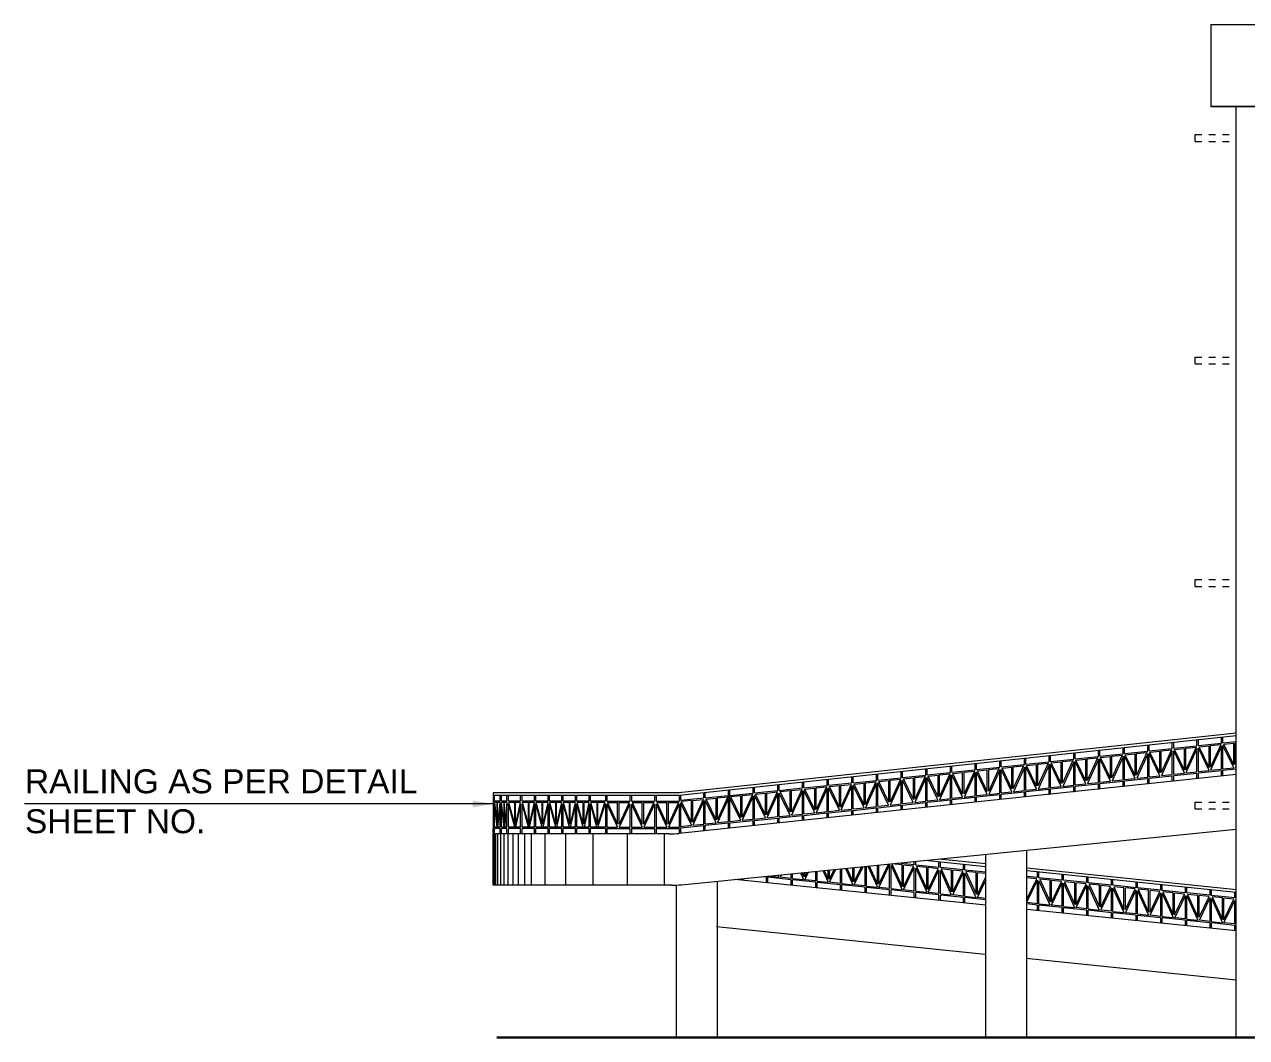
# Model space of a CAD drawing. Header units: millimetres. Extents: x 1898 to 3725, y 783 to 1532.
# Drawn here: x 2397.21 to 2415.06, y 967.41 to 982.21 of the extents above; entities that cross this region are included whole.
import ezdxf

# ---------------------------------------------------------------- set-up
doc = ezdxf.new("R2010")
doc.units = ezdxf.units.MM
doc.linetypes.add('DASHED2', pattern=[0.375, 0.25, -0.125])
for name, color, linetype, lineweight in [('DIM', 6, 'Continuous', 18), ('ELEV.4', 251, 'Continuous', 18), ('ELEV.5', 250, 'Continuous', 15), ('Hatch', 43, 'Continuous', 13), ('PROJ.', 30, 'DASHED2', 15), ('Railing', 23, 'Continuous', 13), ('TEXT', 7, 'Continuous', 15), ('Wall', 7, 'Continuous', 30)]:
    doc.layers.add(name, color=color, linetype=linetype, lineweight=lineweight)
doc.styles.get("Standard").update_dxf_attribs({"font": 'arial.ttf', "height": 0.2})
doc.styles.add('Tabrej', font='arial.ttf')
doc.dimstyles.new('Current Dim style', dxfattribs={"dimscale": 0.3, "dimtxt": 0.2, "dimasz": 2, "dimexe": 0.18, "dimexo": 1, "dimgap": 0.09, "dimtad": 0, "dimzin": 0, "dimdsep": 46, "dimtxsty": 'Standard', "dimcen": 0.09, "dimclrd": 256, "dimclre": 256, "dimclrt": 7, "dimadec": 0, "dimazin": 0, "dimtfac": 1, "dimtofl": 0, "dimtmove": 2, "dimatfit": 3, "dimfxl": 0, "dimtolj": 1, "dimtzin": 0, "dimlwd": -1, "dimlwe": -1, "dimarcsym": 0})

msp = doc.modelspace()

# ---------------------------------------------------------------- linework, layer by layer
at = {"layer": 'ELEV.4'}
for p, q in [((2414.5353, 982.2081), (2414.5353, 981.0081)), ((2414.5353, 982.2081), (2420.5753, 982.2081)), ((2443.5453, 981.0081), (2414.5353, 981.0081)), ((2414.5353, 981.0081), (2420.5753, 981.0081)), ((2414.9053, 967.4081), (2414.9053, 981.0081))]:
    msp.add_line(p, q, dxfattribs=at)
at = {"layer": 'ELEV.4', "linetype": 'Continuous'}
for p, q in [((2411.2503, 967.4081), (2411.2503, 970.0849)), ((2411.8503, 967.4081), (2411.8503, 970.1449)), ((2407.3264, 969.6924), (2407.3264, 967.4081)), ((2406.7253, 969.6331), (2406.7253, 969.6346)), ((2406.7264, 969.6322), (2406.7253, 969.6323)), ((2406.7264, 969.6331), (2406.7264, 967.4081))]:
    msp.add_line(p, q, dxfattribs=at)
at = {"layer": 'ELEV.5', "linetype": 'Continuous'}
for p, q in [((2414.9053, 971.2504), (2406.773, 970.3908)), ((2406.6205, 970.3831), (2404.0564, 970.3831)), ((2404.0564, 970.3831), (2404.0564, 969.7831)), ((2404.0564, 970.3831), (2404.0564, 969.7831)), ((2406.8072, 969.6405), (2414.9053, 970.4504)), ((2404.0564, 969.7831), (2404.0564, 969.6331)), ((2411.2503, 969.3409), (2407.5831, 969.7181)), ((2406.6579, 969.6331), (2404.0564, 969.6331)), ((2414.9053, 968.965), (2411.8503, 969.2792)), ((2411.2385, 968.6234), (2407.3146, 969.027)), ((2414.9053, 968.2462), (2411.8386, 968.5617))]:
    msp.add_line(p, q, dxfattribs=at)
for centre, end in [((2406.6205, 971.8831), 275.83293), ((2406.6579, 971.1331), 275.71099)]:
    msp.add_arc(centre, 1.5, 270, end, dxfattribs=at)
at = {"layer": 'Hatch'}
for p, q in [((2404.0564, 969.6331), (2404.0564, 970.3831)), ((2404.0654, 969.6331), (2404.0654, 970.3831)), ((2404.0754, 969.6331), (2404.0754, 970.3831)), ((2404.0954, 969.6331), (2404.0954, 970.3831)), ((2404.1254, 969.6331), (2404.1254, 970.3831)), ((2404.1654, 969.6331), (2404.1654, 970.3831)), ((2404.2154, 969.6331), (2404.2154, 970.3831)), ((2404.2754, 969.6331), (2404.2754, 970.3831)), ((2404.3454, 969.6331), (2404.3454, 970.3831)), ((2404.4254, 969.6331), (2404.4254, 970.3831)), ((2404.5154, 969.6331), (2404.5154, 970.3831)), ((2404.6154, 969.6331), (2404.6154, 970.3831)), ((2404.8154, 969.6331), (2404.8154, 970.3831)), ((2405.1154, 969.6331), (2405.1154, 970.3831)), ((2405.5154, 969.6331), (2405.5154, 970.3831)), ((2406.0154, 969.6331), (2406.0154, 970.3831)), ((2406.5589, 969.6381), (2406.5589, 970.3831))]:
    msp.add_line(p, q, dxfattribs=at)
at = {"layer": 'PROJ.', "ltscale": 0.002}
for p, q in [((2414.3053, 980.5981), (2414.9053, 980.5981)), ((2414.3053, 980.4981), (2414.9053, 980.4981)), ((2414.3053, 977.3481), (2414.9053, 977.3481)), ((2414.3053, 977.2481), (2414.9053, 977.2481)), ((2414.3053, 974.0981), (2414.9053, 974.0981)), ((2414.3053, 973.9981), (2414.9053, 973.9981)), ((2414.3053, 970.8481), (2414.9053, 970.8481)), ((2414.3053, 970.7481), (2414.9053, 970.7481))]:
    msp.add_line(p, q, dxfattribs=at)
at = {"layer": 'PROJ.'}
for p, q in [((2414.3053, 980.4981), (2414.3053, 980.5981)), ((2414.3053, 977.2481), (2414.3053, 977.3481)), ((2414.3053, 973.9981), (2414.3053, 974.0981)), ((2414.3053, 970.7481), (2414.3053, 970.8481))]:
    msp.add_line(p, q, dxfattribs=at)
at = {"layer": 'Railing', "linetype": 'Continuous'}
for p, q in [((2414.9053, 971.856), (2406.7687, 970.983)), ((2414.9053, 971.8157), (2406.773, 970.9433)), ((2406.5906, 970.9831), (2404.0564, 970.9831)), ((2404.0564, 970.9831), (2404.0564, 970.3831)), ((2406.773, 970.9831), (2404.0564, 970.9831)), ((2406.773, 970.9431), (2404.0564, 970.9431))]:
    msp.add_line(p, q, dxfattribs=at)
at = {"layer": 'Railing'}
for p, q in [((2413.2533, 971.5546), (2413.2533, 971.635)), ((2413.2533, 971.5546), (2413.2533, 971.635)), ((2413.2733, 971.5587), (2413.2733, 971.6391)), ((2413.6133, 971.5936), (2413.6133, 971.6741)), ((2413.6133, 971.5936), (2413.6133, 971.6741)), ((2413.6333, 971.5977), (2413.6333, 971.6781)), ((2413.6333, 971.5977), (2413.9733, 971.6326)), ((2413.9733, 971.6326), (2413.9733, 971.7131)), ((2413.9733, 971.6326), (2413.9733, 971.7131)), ((2413.9933, 971.6367), (2413.9933, 971.7171)), ((2413.9933, 971.6367), (2414.3333, 971.6717)), ((2414.0059, 971.6179), (2414.1513, 971.6328)), ((2414.1513, 971.3158), (2414.1513, 971.6328)), ((2414.1713, 971.6349), (2414.3218, 971.6504)), ((2414.3218, 971.6504), (2414.1713, 971.3183)), ((2414.1713, 971.3183), (2414.1713, 971.6349)), ((2414.3333, 971.6717), (2414.3333, 971.7521)), ((2414.3333, 971.6717), (2414.3333, 971.7521)), ((2414.3333, 971.2897), (2414.3333, 971.633)), ((2414.3533, 971.6757), (2414.3533, 971.7561)), ((2414.3533, 971.6757), (2414.6933, 971.7107)), ((2414.3533, 971.2937), (2414.3533, 971.637)), ((2414.5107, 971.3099), (2414.3533, 971.637)), ((2414.3659, 971.6569), (2414.5113, 971.6719)), ((2414.5113, 971.3548), (2414.3659, 971.6569)), ((2414.5113, 971.3548), (2414.5113, 971.6719)), ((2414.5313, 971.6739), (2414.6818, 971.6894)), ((2414.6818, 971.6894), (2414.5313, 971.3573)), ((2414.5313, 971.3573), (2414.5313, 971.6739)), ((2414.6933, 971.6664), (2414.5328, 971.3122)), ((2414.6933, 971.7107), (2414.6933, 971.7911)), ((2414.6933, 971.7107), (2414.6933, 971.7911)), ((2414.6933, 971.3287), (2414.6933, 971.672)), ((2414.6933, 971.3287), (2414.6933, 971.6664)), ((2414.7133, 971.7147), (2414.7133, 971.7951)), ((2414.7133, 971.7147), (2414.9053, 971.7345)), ((2414.7133, 971.3327), (2414.7133, 971.676)), ((2414.8707, 971.3489), (2414.7133, 971.676)), ((2414.7259, 971.6959), (2414.8713, 971.7109)), ((2414.8713, 971.3938), (2414.7259, 971.6959)), ((2414.8713, 971.3938), (2414.8713, 971.7109)), ((2414.8913, 971.7129), (2414.9053, 971.7144)), ((2414.8913, 971.3963), (2414.8913, 971.7129)), ((2411.8133, 971.3985), (2411.8133, 971.479)), ((2411.8133, 971.3985), (2411.8133, 971.479)), ((2411.8333, 971.4026), (2411.8333, 971.483)), ((2412.1733, 971.4376), (2412.1733, 971.518)), ((2412.1733, 971.4376), (2412.1733, 971.518)), ((2412.1933, 971.4416), (2412.1933, 971.522)), ((2412.1933, 971.4416), (2412.5333, 971.4766)), ((2412.3713, 971.4398), (2412.5218, 971.4553)), ((2412.5218, 971.4553), (2412.3713, 971.1232)), ((2412.5333, 971.4766), (2412.5333, 971.557)), ((2412.5333, 971.4766), (2412.5333, 971.557)), ((2412.5533, 971.4806), (2412.5533, 971.561)), ((2412.5533, 971.4806), (2412.8933, 971.5156)), ((2412.5659, 971.4618), (2412.7113, 971.4768)), ((2412.7113, 971.1597), (2412.5659, 971.4618)), ((2412.7113, 971.1597), (2412.7113, 971.4768)), ((2412.7313, 971.4788), (2412.8818, 971.4943)), ((2412.8818, 971.4943), (2412.7313, 971.1622)), ((2412.7313, 971.1622), (2412.7313, 971.4788)), ((2412.8933, 971.4713), (2412.7328, 971.1171)), ((2412.8933, 971.5156), (2412.8933, 971.596)), ((2412.8933, 971.5156), (2412.8933, 971.596)), ((2412.8933, 971.1336), (2412.8933, 971.4769)), ((2412.8933, 971.1336), (2412.8933, 971.4713)), ((2412.9133, 971.5196), (2412.9133, 971.6001)), ((2412.9133, 971.5196), (2413.2533, 971.5546)), ((2412.9133, 971.1376), (2412.9133, 971.4809)), ((2413.0707, 971.1538), (2412.9133, 971.4809)), ((2412.9259, 971.5008), (2413.0713, 971.5158)), ((2413.0713, 971.1988), (2412.9259, 971.5008)), ((2413.0713, 971.1988), (2413.0713, 971.5158)), ((2413.0913, 971.5178), (2413.2418, 971.5333)), ((2413.2418, 971.5333), (2413.0913, 971.2012)), ((2413.0913, 971.2012), (2413.0913, 971.5178)), ((2413.2533, 971.5103), (2413.0928, 971.1561)), ((2413.2533, 971.1726), (2413.2533, 971.5159)), ((2413.2533, 971.1726), (2413.2533, 971.5103)), ((2413.2733, 971.5587), (2413.6133, 971.5936)), ((2413.2733, 971.1767), (2413.2733, 971.52)), ((2413.4307, 971.1928), (2413.2733, 971.52)), ((2413.2859, 971.5399), (2413.4313, 971.5548)), ((2413.4313, 971.2378), (2413.2859, 971.5399)), ((2413.4313, 971.2378), (2413.4313, 971.5548)), ((2413.4513, 971.5569), (2413.6018, 971.5723)), ((2413.6018, 971.5723), (2413.4513, 971.2402)), ((2413.4513, 971.2402), (2413.4513, 971.5569)), ((2413.6133, 971.5493), (2413.4528, 971.1951)), ((2413.6133, 971.2116), (2413.6133, 971.5549)), ((2413.6133, 971.2116), (2413.6133, 971.5493)), ((2413.6333, 971.2157), (2413.6333, 971.559)), ((2413.7907, 971.2319), (2413.6333, 971.559)), ((2413.6459, 971.5789), (2413.7913, 971.5938)), ((2413.7913, 971.2768), (2413.6459, 971.5789)), ((2413.7913, 971.2768), (2413.7913, 971.5938)), ((2413.8113, 971.5959), (2413.9618, 971.6114)), ((2413.9618, 971.6114), (2413.8113, 971.2792)), ((2413.8113, 971.2792), (2413.8113, 971.5959)), ((2413.9733, 971.5883), (2413.8128, 971.2341)), ((2413.9733, 971.2506), (2413.9733, 971.5939)), ((2413.9733, 971.2506), (2413.9733, 971.5883)), ((2413.9933, 971.2547), (2413.9933, 971.598)), ((2414.1507, 971.2709), (2413.9933, 971.598)), ((2414.1513, 971.3158), (2414.0059, 971.6179)), ((2414.3333, 971.6273), (2414.1728, 971.2731)), ((2414.3333, 971.2897), (2414.3333, 971.6273)), ((2410.0133, 971.2035), (2410.0133, 971.2839)), ((2410.0333, 971.2075), (2410.0333, 971.2879)), ((2410.3733, 971.2425), (2410.3733, 971.3229)), ((2410.3733, 971.2425), (2410.3733, 971.3229)), ((2410.3933, 971.2465), (2410.3933, 971.3269)), ((2410.3933, 971.2465), (2410.7333, 971.2815)), ((2410.7333, 971.2815), (2410.7333, 971.3619)), ((2410.7333, 971.2815), (2410.7333, 971.3619)), ((2410.7533, 971.2855), (2410.7533, 971.366)), ((2410.7533, 971.2855), (2411.0933, 971.3205)), ((2410.7659, 971.2667), (2410.9113, 971.2817)), ((2410.9113, 970.9647), (2410.9113, 971.2817)), ((2410.9313, 971.2837), (2411.0818, 971.2992)), ((2411.0818, 971.2992), (2410.9313, 970.9671)), ((2410.9313, 970.9671), (2410.9313, 971.2837)), ((2411.0933, 971.2762), (2410.9328, 970.922)), ((2411.0933, 971.3205), (2411.0933, 971.4009)), ((2411.0933, 971.3205), (2411.0933, 971.4009)), ((2411.0933, 970.9385), (2411.0933, 971.2818)), ((2411.0933, 970.9385), (2411.0933, 971.2762)), ((2411.1133, 971.3246), (2411.1133, 971.405)), ((2411.1133, 971.3246), (2411.4533, 971.3595)), ((2411.1133, 970.9426), (2411.1133, 971.2859)), ((2411.2707, 970.9587), (2411.1133, 971.2859)), ((2411.1259, 971.3058), (2411.2713, 971.3207)), ((2411.2713, 971.0037), (2411.1259, 971.3058)), ((2411.2713, 971.0037), (2411.2713, 971.3207)), ((2411.2913, 971.3228), (2411.4418, 971.3382)), ((2411.4418, 971.3382), (2411.2913, 971.0061)), ((2411.2913, 971.0061), (2411.2913, 971.3228)), ((2411.4533, 971.3152), (2411.2928, 970.961)), ((2411.4533, 971.3595), (2411.4533, 971.4399)), ((2411.4533, 971.3595), (2411.4533, 971.4399)), ((2411.4533, 970.9775), (2411.4533, 971.3208)), ((2411.4533, 970.9775), (2411.4533, 971.3152)), ((2411.4733, 971.3636), (2411.4733, 971.444)), ((2411.4733, 971.3636), (2411.8133, 971.3985)), ((2411.4733, 970.9816), (2411.4733, 971.3249)), ((2411.6307, 970.9978), (2411.4733, 971.3249)), ((2411.4859, 971.3448), (2411.6313, 971.3597)), ((2411.6313, 971.0427), (2411.4859, 971.3448)), ((2411.6313, 971.0427), (2411.6313, 971.3597)), ((2411.6513, 971.3618), (2411.8018, 971.3773)), ((2411.8018, 971.3773), (2411.6513, 971.0451)), ((2411.6513, 971.0451), (2411.6513, 971.3618)), ((2411.8133, 971.3542), (2411.6528, 971)), ((2411.8133, 971.0165), (2411.8133, 971.3598)), ((2411.8133, 971.0165), (2411.8133, 971.3542)), ((2411.8333, 971.4026), (2412.1733, 971.4376)), ((2411.8333, 971.0206), (2411.8333, 971.3639)), ((2411.9907, 971.0368), (2411.8333, 971.3639)), ((2411.8459, 971.3838), (2411.9913, 971.3987)), ((2411.9913, 971.0817), (2411.8459, 971.3838)), ((2411.9913, 971.0817), (2411.9913, 971.3987)), ((2412.0113, 971.4008), (2412.1618, 971.4163)), ((2412.1618, 971.4163), (2412.0113, 971.0841)), ((2412.0113, 971.0841), (2412.0113, 971.4008)), ((2412.1733, 971.3932), (2412.0128, 971.039)), ((2412.1733, 971.0556), (2412.1733, 971.3989)), ((2412.1733, 971.0556), (2412.1733, 971.3932)), ((2412.1933, 971.0596), (2412.1933, 971.4029)), ((2412.3507, 971.0758), (2412.1933, 971.4029)), ((2412.2059, 971.4228), (2412.3513, 971.4377)), ((2412.3513, 971.1207), (2412.2059, 971.4228)), ((2412.3513, 971.1207), (2412.3513, 971.4377)), ((2412.3713, 971.1232), (2412.3713, 971.4398)), ((2412.5333, 971.4322), (2412.3728, 971.0781)), ((2412.5333, 971.0946), (2412.5333, 971.4379)), ((2412.5333, 971.0946), (2412.5333, 971.4322)), ((2412.5533, 971.0986), (2412.5533, 971.4419)), ((2412.7107, 971.1148), (2412.5533, 971.4419)), ((2414.1728, 971.2731), (2414.3333, 971.2897)), ((2414.3533, 971.2937), (2414.5107, 971.3099)), ((2414.3533, 971.2736), (2414.6933, 971.3086)), ((2414.5328, 971.3122), (2414.6933, 971.3287)), ((2414.6933, 971.2281), (2414.6933, 971.3086)), ((2414.6933, 971.2261), (2414.6933, 971.3086)), ((2414.7133, 971.3327), (2414.8707, 971.3489)), ((2414.7133, 971.3126), (2414.9053, 971.3324)), ((2414.7133, 971.2301), (2414.7133, 971.3126)), ((2414.9053, 971.4273), (2414.8913, 971.3963)), ((2414.9053, 971.3788), (2414.8928, 971.3512)), ((2414.8928, 971.3512), (2414.9053, 971.3525)), ((2408.2133, 971.0174), (2408.2133, 971.0978)), ((2408.2333, 971.0194), (2408.2333, 971.0998)), ((2408.5733, 971.0544), (2408.5733, 971.1348)), ((2408.5933, 971.0564), (2408.5933, 971.1369)), ((2408.9333, 971.0914), (2408.9333, 971.1718)), ((2408.9533, 971.0935), (2408.9533, 971.1739)), ((2408.9533, 971.0935), (2409.2933, 971.1284)), ((2409.1312, 971.0917), (2409.2817, 971.1071)), ((2409.2817, 971.1071), (2409.1312, 970.775)), ((2409.2933, 971.1284), (2409.2933, 971.2089)), ((2409.3133, 971.1295), (2409.3133, 971.2099)), ((2409.3133, 971.1295), (2409.6533, 971.1644)), ((2409.3259, 971.1107), (2409.4713, 971.1256)), ((2409.4713, 970.8086), (2409.3259, 971.1107)), ((2409.4713, 970.8086), (2409.4713, 971.1256)), ((2409.4913, 971.1277), (2409.6418, 971.1432)), ((2409.6418, 971.1432), (2409.4913, 970.811)), ((2409.4913, 970.811), (2409.4913, 971.1277)), ((2409.6533, 971.1201), (2409.4928, 970.7659)), ((2409.6533, 971.1644), (2409.6533, 971.2449)), ((2409.6533, 970.7824), (2409.6533, 971.1201)), ((2409.6733, 971.1685), (2409.6733, 971.2489)), ((2409.6733, 971.1685), (2410.0133, 971.2035)), ((2409.6733, 970.7865), (2409.6733, 971.1298)), ((2409.8307, 970.8027), (2409.6733, 971.1298)), ((2409.6859, 971.1497), (2409.8313, 971.1646)), ((2409.8313, 970.8476), (2409.6859, 971.1497)), ((2409.8313, 970.8476), (2409.8313, 971.1646)), ((2409.8513, 971.1667), (2410.0018, 971.1822)), ((2410.0018, 971.1822), (2409.8513, 970.85)), ((2409.8513, 970.85), (2409.8513, 971.1667)), ((2410.0133, 971.1591), (2409.8528, 970.8049)), ((2410.0133, 970.8215), (2410.0133, 971.1591)), ((2410.0333, 971.2075), (2410.3733, 971.2425)), ((2410.0333, 970.8255), (2410.0333, 971.1688)), ((2410.1907, 970.8417), (2410.0333, 971.1688)), ((2410.0459, 971.1887), (2410.1913, 971.2036)), ((2410.1913, 970.8866), (2410.0459, 971.1887)), ((2410.1913, 970.8866), (2410.1913, 971.2036)), ((2410.2113, 971.2057), (2410.3618, 971.2212)), ((2410.3618, 971.2212), (2410.2113, 970.8891)), ((2410.2113, 970.8891), (2410.2113, 971.2057)), ((2410.3733, 971.1981), (2410.2128, 970.844)), ((2410.3733, 970.8605), (2410.3733, 971.2038)), ((2410.3733, 970.8605), (2410.3733, 971.1981)), ((2410.3933, 970.8645), (2410.3933, 971.2078)), ((2410.5507, 970.8807), (2410.3933, 971.2078)), ((2410.4059, 971.2277), (2410.5513, 971.2427)), ((2410.5513, 970.9256), (2410.4059, 971.2277)), ((2410.5513, 970.9256), (2410.5513, 971.2427)), ((2410.5713, 971.2447), (2410.7218, 971.2602)), ((2410.7218, 971.2602), (2410.5713, 970.9281)), ((2410.5713, 970.9281), (2410.5713, 971.2447)), ((2410.7333, 971.2372), (2410.5728, 970.883)), ((2410.7333, 970.8995), (2410.7333, 971.2428)), ((2410.7333, 970.8995), (2410.7333, 971.2372)), ((2410.7533, 970.9035), (2410.7533, 971.2468)), ((2410.9107, 970.9197), (2410.7533, 971.2468)), ((2410.9113, 970.9647), (2410.7659, 971.2667)), ((2412.5533, 971.0986), (2412.7107, 971.1148)), ((2412.5533, 971.0785), (2412.8933, 971.1135)), ((2412.7328, 971.1171), (2412.8933, 971.1336)), ((2412.8933, 971.0331), (2412.8933, 971.1135)), ((2412.8933, 971.031), (2412.8933, 971.1135)), ((2412.9133, 971.1376), (2413.0707, 971.1538)), ((2412.9133, 971.1175), (2413.2533, 971.1525)), ((2412.9133, 971.0351), (2412.9133, 971.1175)), ((2413.0928, 971.1561), (2413.2533, 971.1726)), ((2413.2533, 971.0721), (2413.2533, 971.1525)), ((2413.2533, 971.07), (2413.2533, 971.1525)), ((2413.2733, 971.1767), (2413.4307, 971.1928)), ((2413.2733, 971.1565), (2413.6133, 971.1915)), ((2413.2733, 971.0741), (2413.2733, 971.1565)), ((2413.4528, 971.1951), (2413.6133, 971.2116)), ((2413.6133, 971.1111), (2413.6133, 971.1915)), ((2413.6133, 971.109), (2413.6133, 971.1915)), ((2413.6333, 971.2157), (2413.7907, 971.2319)), ((2413.6333, 971.1956), (2413.9733, 971.2305)), ((2413.6333, 971.1131), (2413.6333, 971.1956)), ((2413.8128, 971.2341), (2413.9733, 971.2506)), ((2413.9733, 971.1501), (2413.9733, 971.2305)), ((2413.9733, 971.1481), (2413.9733, 971.2305)), ((2413.9933, 971.2547), (2414.1507, 971.2709)), ((2413.9933, 971.2346), (2414.3333, 971.2696)), ((2413.9933, 971.1521), (2413.9933, 971.2346)), ((2414.3333, 971.1891), (2414.3333, 971.2696)), ((2414.3333, 971.1871), (2414.3333, 971.2696)), ((2414.3533, 971.1911), (2414.3533, 971.2736)), ((2404.0764, 970.8626), (2404.0764, 970.9431)), ((2404.1564, 970.8626), (2404.1564, 970.9431)), ((2404.1764, 970.8626), (2404.1764, 970.9431)), ((2404.2564, 970.8626), (2404.2564, 970.9431)), ((2404.2764, 970.8626), (2404.2764, 970.9431)), ((2404.4564, 970.8626), (2404.4564, 970.9431)), ((2404.4764, 970.8626), (2404.4764, 970.9431)), ((2404.6564, 970.8626), (2404.6564, 970.9431)), ((2404.6764, 970.8626), (2404.6764, 970.9431)), ((2404.8564, 970.8626), (2404.8564, 970.9431)), ((2404.8764, 970.8626), (2404.8764, 970.9431)), ((2405.0564, 970.8626), (2405.0564, 970.9431)), ((2405.0764, 970.8626), (2405.0764, 970.9431)), ((2405.2564, 970.8626), (2405.2564, 970.9431)), ((2405.2764, 970.8626), (2405.2764, 970.9431)), ((2405.4564, 970.8626), (2405.4564, 970.9431)), ((2405.4764, 970.8626), (2405.4764, 970.9431)), ((2405.693, 970.9426), (2405.693, 970.8626)), ((2405.713, 970.9431), (2405.713, 970.8631)), ((2406.053, 970.9431), (2406.053, 970.8631)), ((2406.073, 970.9431), (2406.073, 970.8631)), ((2406.073, 970.9426), (2406.073, 970.8626)), ((2406.413, 970.9431), (2406.413, 970.8631)), ((2406.433, 970.9431), (2406.433, 970.8631)), ((2406.433, 970.9426), (2406.433, 970.8626)), ((2406.773, 970.9433), (2406.773, 970.8631)), ((2406.793, 970.9454), (2406.793, 970.8743)), ((2406.793, 970.8743), (2406.793, 970.9454)), ((2407.133, 970.9093), (2407.133, 970.9819)), ((2407.153, 970.9114), (2407.153, 970.984)), ((2407.153, 970.9114), (2407.493, 970.9463)), ((2407.3309, 970.9096), (2407.4814, 970.9251)), ((2407.4814, 970.9251), (2407.3309, 970.5929)), ((2407.493, 970.902), (2407.493, 971.0268)), ((2407.5133, 970.9067), (2407.5133, 971.0258)), ((2407.5133, 970.9454), (2407.8533, 970.9803)), ((2407.5256, 970.9296), (2407.6709, 970.9445)), ((2407.6712, 970.6245), (2407.5259, 970.9266)), ((2407.6712, 970.6245), (2407.6712, 970.9415)), ((2407.6912, 970.9436), (2407.8417, 970.959)), ((2407.8417, 970.959), (2407.6912, 970.6269)), ((2407.6912, 970.6269), (2407.6912, 970.9436)), ((2407.8533, 970.936), (2407.6927, 970.5818)), ((2407.8533, 970.9803), (2407.8533, 971.0608)), ((2407.8533, 970.5983), (2407.8533, 970.936)), ((2407.8733, 970.9824), (2407.8733, 971.0628)), ((2407.8733, 970.9824), (2408.2133, 971.0174)), ((2407.8733, 970.6004), (2407.8733, 970.9437)), ((2408.0306, 970.6166), (2407.8733, 970.9437)), ((2407.8859, 970.9636), (2408.0312, 970.9785)), ((2408.0312, 970.6615), (2407.8859, 970.9636)), ((2408.0312, 970.6615), (2408.0312, 970.9785)), ((2408.0512, 970.9806), (2408.2017, 970.9961)), ((2408.2017, 970.9961), (2408.0512, 970.6639)), ((2408.0512, 970.6639), (2408.0512, 970.9806)), ((2408.2133, 970.973), (2408.0527, 970.6188)), ((2408.2133, 970.6354), (2408.2133, 970.973)), ((2408.2333, 971.0194), (2408.5733, 971.0544)), ((2408.2333, 970.6374), (2408.2333, 970.9807)), ((2408.3906, 970.6536), (2408.2333, 970.9807)), ((2408.2459, 971.0006), (2408.3912, 971.0156)), ((2408.3912, 970.6985), (2408.2459, 971.0006)), ((2408.3909, 970.7016), (2408.3909, 971.0186)), ((2408.4109, 970.704), (2408.4109, 971.0207)), ((2408.4112, 971.0176), (2408.5617, 971.0331)), ((2408.5617, 971.0331), (2408.4112, 970.701)), ((2408.5733, 971.0101), (2408.4127, 970.6559)), ((2408.5733, 970.6724), (2408.5733, 971.0101)), ((2408.5933, 971.0564), (2408.9333, 971.0914)), ((2408.5933, 970.6744), (2408.5933, 971.0177)), ((2408.7506, 970.6906), (2408.5933, 971.0177)), ((2408.6059, 971.0376), (2408.7512, 971.0526)), ((2408.7512, 970.7356), (2408.6059, 971.0376)), ((2408.7512, 970.7356), (2408.7512, 971.0526)), ((2408.7712, 971.0546), (2408.9217, 971.0701)), ((2408.9217, 971.0701), (2408.7712, 970.738)), ((2408.7712, 970.738), (2408.7712, 971.0546)), ((2408.9333, 971.0471), (2408.7727, 970.6929)), ((2408.9333, 970.7094), (2408.9333, 971.0471)), ((2408.9533, 970.7115), (2408.9533, 971.0548)), ((2409.1106, 970.7276), (2408.9533, 971.0548)), ((2408.9659, 971.0747), (2409.1112, 971.0896)), ((2409.1112, 970.7726), (2408.9659, 971.0747)), ((2409.1112, 970.7726), (2409.1112, 971.0896)), ((2409.1312, 970.775), (2409.1312, 971.0917)), ((2409.2933, 971.0841), (2409.1327, 970.7299)), ((2409.2933, 970.7464), (2409.2933, 971.0841)), ((2409.3133, 970.7475), (2409.3133, 971.0908)), ((2409.4707, 970.7637), (2409.3133, 971.0908)), ((2410.7533, 970.9035), (2410.9107, 970.9197)), ((2410.9328, 970.922), (2411.0933, 970.9385)), ((2411.1133, 970.9426), (2411.2707, 970.9587)), ((2411.1133, 970.9224), (2411.4533, 970.9574)), ((2411.1133, 970.8496), (2411.1133, 970.9224)), ((2411.2928, 970.961), (2411.4533, 970.9775)), ((2411.4533, 970.8856), (2411.4533, 970.9574)), ((2411.4533, 970.8856), (2411.4533, 970.9574)), ((2411.4733, 970.9816), (2411.6307, 970.9978)), ((2411.4733, 970.9615), (2411.8133, 970.9964)), ((2411.4733, 970.8877), (2411.4733, 970.9615)), ((2411.6528, 971), (2411.8133, 971.0165)), ((2411.8133, 970.9236), (2411.8133, 970.9964)), ((2411.8133, 970.9236), (2411.8133, 970.9964)), ((2411.8333, 971.0206), (2411.9907, 971.0368)), ((2411.8333, 971.0005), (2412.1733, 971.0355)), ((2411.8333, 970.9257), (2411.8333, 971.0005)), ((2412.0128, 971.039), (2412.1733, 971.0556)), ((2412.1733, 970.955), (2412.1733, 971.0355)), ((2412.1733, 970.9617), (2412.1733, 971.0355)), ((2412.1933, 971.0596), (2412.3507, 971.0758)), ((2412.1933, 971.0395), (2412.5333, 971.0745)), ((2412.1933, 970.957), (2412.1933, 971.0395)), ((2412.3728, 971.0781), (2412.5333, 971.0946)), ((2412.5333, 970.994), (2412.5333, 971.0745)), ((2412.5333, 970.9997), (2412.5333, 971.0745)), ((2412.5533, 970.996), (2412.5533, 971.0785)), ((2404.1564, 970.8626), (2404.0764, 970.8626)), ((2404.0764, 970.4831), (2404.0764, 970.82)), ((2404.1139, 970.4828), (2404.0764, 970.82)), ((2404.1139, 970.8426), (2404.0789, 970.8426)), ((2404.1139, 970.5282), (2404.0789, 970.8426)), ((2404.1139, 970.5282), (2404.1139, 970.8426)), ((2404.1539, 970.8426), (2404.1189, 970.8426)), ((2404.1539, 970.8426), (2404.1189, 970.5282)), ((2404.1189, 970.5282), (2404.1189, 970.8426)), ((2404.1564, 970.82), (2404.1189, 970.4828)), ((2404.1564, 970.4831), (2404.1564, 970.82)), ((2404.2564, 970.8626), (2404.1764, 970.8626)), ((2404.1764, 970.4831), (2404.1764, 970.82)), ((2404.2139, 970.4828), (2404.1764, 970.82)), ((2404.2139, 970.8426), (2404.1789, 970.8426)), ((2404.2139, 970.5282), (2404.1789, 970.8426)), ((2404.2139, 970.5282), (2404.2139, 970.8426)), ((2404.2539, 970.8426), (2404.2189, 970.8426)), ((2404.2539, 970.8426), (2404.2189, 970.5282)), ((2404.2189, 970.5282), (2404.2189, 970.8426)), ((2404.2564, 970.82), (2404.2189, 970.4828)), ((2404.2564, 970.4831), (2404.2564, 970.82)), ((2404.4564, 970.8626), (2404.2764, 970.8626)), ((2404.2764, 970.4831), (2404.2764, 970.8239)), ((2404.3712, 970.4831), (2404.2764, 970.8239)), ((2404.4513, 970.8426), (2404.2816, 970.8426)), ((2404.3812, 970.4844), (2404.2816, 970.8426)), ((2404.3714, 970.4831), (2404.3714, 970.8426)), ((2404.4513, 970.8426), (2404.3715, 970.4842)), ((2404.3814, 970.4831), (2404.3814, 970.8426)), ((2404.4564, 970.8196), (2404.3815, 970.4831)), ((2404.4564, 970.4831), (2404.4564, 970.8196)), ((2404.6564, 970.8626), (2404.4764, 970.8626)), ((2404.4764, 970.4831), (2404.4764, 970.8239)), ((2404.5712, 970.4831), (2404.4764, 970.8239)), ((2404.5714, 970.8426), (2404.4816, 970.8426)), ((2404.5812, 970.4844), (2404.4816, 970.8426)), ((2404.5714, 970.4831), (2404.5714, 970.8426)), ((2404.6513, 970.8426), (2404.5715, 970.4842)), ((2404.6564, 970.8426), (2404.5764, 970.4831)), ((2404.6513, 970.8426), (2404.5814, 970.8426)), ((2404.5814, 970.4831), (2404.5814, 970.8426)), ((2404.6564, 970.8196), (2404.5815, 970.4831)), ((2404.6564, 970.4831), (2404.6564, 970.8196)), ((2404.8564, 970.8626), (2404.6764, 970.8626)), ((2404.6764, 970.4831), (2404.6764, 970.8239)), ((2404.7712, 970.4831), (2404.6764, 970.8239)), ((2404.7714, 970.8426), (2404.6816, 970.8426)), ((2404.7714, 970.5197), (2404.6816, 970.8426)), ((2404.7714, 970.5197), (2404.7714, 970.8426)), ((2404.8513, 970.8426), (2404.7814, 970.8426)), ((2404.8513, 970.8426), (2404.7814, 970.5286)), ((2404.7814, 970.5286), (2404.7814, 970.8426)), ((2404.8564, 970.8196), (2404.7815, 970.4831)), ((2404.8564, 970.4831), (2404.8564, 970.8196)), ((2405.0564, 970.8626), (2404.8764, 970.8626)), ((2404.8764, 970.4831), (2404.8764, 970.8239)), ((2404.9712, 970.4831), (2404.8764, 970.8239)), ((2404.9714, 970.8426), (2404.8816, 970.8426)), ((2404.9714, 970.5197), (2404.8816, 970.8426)), ((2404.9714, 970.5197), (2404.9714, 970.8426)), ((2405.0513, 970.8426), (2404.9814, 970.8426)), ((2405.0513, 970.8426), (2404.9814, 970.5286)), ((2404.9814, 970.5286), (2404.9814, 970.8426)), ((2405.0564, 970.8196), (2404.9815, 970.4831)), ((2405.0564, 970.4831), (2405.0564, 970.8196)), ((2405.2564, 970.8626), (2405.0764, 970.8626)), ((2405.0764, 970.4831), (2405.0764, 970.8239)), ((2405.1712, 970.4831), (2405.0764, 970.8239)), ((2405.1714, 970.8426), (2405.0816, 970.8426)), ((2405.1714, 970.5197), (2405.0816, 970.8426)), ((2405.1714, 970.5197), (2405.1714, 970.8426)), ((2405.2515, 970.8437), (2405.1814, 970.5286)), ((2405.2513, 970.8426), (2405.1814, 970.8426)), ((2405.1814, 970.5286), (2405.1814, 970.8426)), ((2405.2564, 970.8196), (2405.1815, 970.4831)), ((2405.2564, 970.4831), (2405.2564, 970.8196)), ((2405.4564, 970.8626), (2405.2764, 970.8626)), ((2405.2764, 970.4831), (2405.2764, 970.8239)), ((2405.3712, 970.4831), (2405.2764, 970.8239)), ((2405.3714, 970.8426), (2405.2816, 970.8426)), ((2405.3714, 970.5197), (2405.2816, 970.8426)), ((2405.3714, 970.5197), (2405.3714, 970.8426)), ((2405.4513, 970.8426), (2405.3814, 970.8426)), ((2405.4513, 970.8426), (2405.3814, 970.5286)), ((2405.3814, 970.5286), (2405.3814, 970.8426)), ((2405.4564, 970.8196), (2405.3815, 970.4831)), ((2405.4564, 970.4831), (2405.4564, 970.8196)), ((2405.693, 970.8626), (2405.4764, 970.8626)), ((2405.4764, 970.4831), (2405.4764, 970.8239)), ((2405.5712, 970.4831), (2405.4764, 970.8239)), ((2405.5714, 970.8426), (2405.4816, 970.8426)), ((2405.5714, 970.5197), (2405.4816, 970.8426)), ((2405.5714, 970.5197), (2405.5714, 970.8426)), ((2405.6877, 970.8426), (2405.5814, 970.8426)), ((2405.5814, 970.5147), (2405.6877, 970.8426)), ((2405.5814, 970.5147), (2405.5814, 970.8426)), ((2405.5816, 970.4831), (2405.693, 970.8264)), ((2405.693, 970.8264), (2405.693, 970.4826)), ((2405.713, 970.8631), (2406.053, 970.8631)), ((2405.713, 970.8197), (2405.713, 970.4831)), ((2405.713, 970.8197), (2405.8719, 970.4831)), ((2405.724, 970.8431), (2405.873, 970.8431)), ((2405.724, 970.8431), (2405.873, 970.5277)), ((2405.873, 970.5277), (2405.873, 970.8431)), ((2406.0419, 970.8431), (2405.893, 970.5277)), ((2405.893, 970.5277), (2405.893, 970.8431)), ((2405.893, 970.8431), (2406.0419, 970.8431)), ((2406.053, 970.8197), (2405.894, 970.4831)), ((2406.053, 970.8197), (2406.053, 970.4831)), ((2406.073, 970.8631), (2406.413, 970.8631)), ((2406.073, 970.8197), (2406.073, 970.4826)), ((2406.073, 970.8197), (2406.073, 970.4831)), ((2406.073, 970.8197), (2406.2319, 970.4831)), ((2406.084, 970.8431), (2406.233, 970.8431)), ((2406.084, 970.8431), (2406.233, 970.5277)), ((2406.233, 970.5277), (2406.233, 970.8431)), ((2406.4019, 970.8431), (2406.253, 970.5277)), ((2406.253, 970.5277), (2406.253, 970.8431)), ((2406.253, 970.8431), (2406.4019, 970.8431)), ((2406.413, 970.8197), (2406.254, 970.4831)), ((2406.413, 970.8197), (2406.413, 970.4831)), ((2406.433, 970.8631), (2406.773, 970.8631)), ((2406.433, 970.8197), (2406.433, 970.4826)), ((2406.433, 970.8197), (2406.433, 970.4831)), ((2406.433, 970.8197), (2406.5919, 970.4831)), ((2406.444, 970.8431), (2406.593, 970.8431)), ((2406.444, 970.8431), (2406.593, 970.5277)), ((2406.593, 970.5277), (2406.593, 970.8431)), ((2406.7619, 970.8431), (2406.613, 970.5277)), ((2406.613, 970.5277), (2406.613, 970.8431)), ((2406.613, 970.8431), (2406.7619, 970.8431)), ((2406.773, 970.8197), (2406.614, 970.4831)), ((2406.773, 970.8197), (2406.773, 970.4831)), ((2406.793, 970.8743), (2407.133, 970.9093)), ((2406.793, 970.8356), (2406.793, 970.4923)), ((2406.9503, 970.5085), (2406.793, 970.8356)), ((2406.9509, 970.8705), (2406.8056, 970.8555)), ((2406.9509, 970.5535), (2406.8056, 970.8555)), ((2406.9509, 970.5535), (2406.9509, 970.8705)), ((2406.9709, 970.8725), (2407.1214, 970.888)), ((2407.1214, 970.888), (2406.9709, 970.5559)), ((2406.9709, 970.5559), (2406.9709, 970.8725)), ((2407.133, 970.865), (2406.9724, 970.5108)), ((2407.133, 970.5273), (2407.133, 970.865)), ((2407.153, 970.5294), (2407.153, 970.8727)), ((2407.3103, 970.5456), (2407.153, 970.8727)), ((2407.1656, 970.8926), (2407.3109, 970.9075)), ((2407.3109, 970.5905), (2407.1656, 970.8926)), ((2407.3109, 970.5905), (2407.3109, 970.9075)), ((2407.3309, 970.5929), (2407.3309, 970.9096)), ((2407.493, 970.902), (2407.3324, 970.5478)), ((2407.493, 970.5643), (2407.493, 970.902)), ((2407.513, 970.5664), (2407.513, 970.9097)), ((2407.6706, 970.5795), (2407.5133, 970.9067)), ((2409.1327, 970.7299), (2409.2933, 970.7464)), ((2409.3133, 970.7475), (2409.4707, 970.7637)), ((2409.3133, 970.7274), (2409.6533, 970.7623)), ((2409.4928, 970.7659), (2409.6533, 970.7824)), ((2409.6533, 970.6953), (2409.6533, 970.7623)), ((2409.6733, 970.7865), (2409.8307, 970.8027)), ((2409.6733, 970.7664), (2410.0133, 970.8013)), ((2409.6733, 970.6974), (2409.6733, 970.7664)), ((2409.8528, 970.8049), (2410.0133, 970.8215)), ((2410.0133, 970.7334), (2410.0133, 970.8013)), ((2410.0333, 970.8255), (2410.1907, 970.8417)), ((2410.0333, 970.8054), (2410.3733, 970.8404)), ((2410.0333, 970.7355), (2410.0333, 970.8054)), ((2410.2128, 970.844), (2410.3733, 970.8605)), ((2410.3733, 970.7714), (2410.3733, 970.8404)), ((2410.3733, 970.7714), (2410.3733, 970.8404)), ((2410.3933, 970.8645), (2410.5507, 970.8807)), ((2410.3933, 970.8444), (2410.7333, 970.8794)), ((2410.3933, 970.7735), (2410.3933, 970.8444)), ((2410.5728, 970.883), (2410.7333, 970.8995)), ((2410.7333, 970.8095), (2410.7333, 970.8794)), ((2410.7333, 970.8095), (2410.7333, 970.8794)), ((2410.7533, 970.8834), (2411.0933, 970.9184)), ((2410.7533, 970.8116), (2410.7533, 970.8834)), ((2411.0933, 970.8475), (2411.0933, 970.9184)), ((2411.0933, 970.8475), (2411.0933, 970.9184)), ((2407.3324, 970.5478), (2407.493, 970.5643)), ((2407.513, 970.5664), (2407.6703, 970.5826)), ((2407.5133, 970.5433), (2407.8533, 970.5782)), ((2407.6927, 970.5818), (2407.8533, 970.5983)), ((2407.8533, 970.505), (2407.8533, 970.5782)), ((2407.8733, 970.6004), (2408.0306, 970.6166)), ((2407.8733, 970.5803), (2408.2133, 970.6152)), ((2407.8733, 970.5071), (2407.8733, 970.5803)), ((2408.0527, 970.6188), (2408.2133, 970.6354)), ((2408.2133, 970.5431), (2408.2133, 970.6152)), ((2408.2333, 970.6374), (2408.3906, 970.6536)), ((2408.2333, 970.6173), (2408.5733, 970.6523)), ((2408.2333, 970.5452), (2408.2333, 970.6173)), ((2408.4127, 970.6559), (2408.5733, 970.6724)), ((2408.5733, 970.5811), (2408.5733, 970.6523)), ((2408.5933, 970.6744), (2408.7506, 970.6906)), ((2408.5933, 970.6543), (2408.9333, 970.6893)), ((2408.5933, 970.5833), (2408.5933, 970.6543)), ((2408.7727, 970.6929), (2408.9333, 970.7094)), ((2408.9333, 970.6192), (2408.9333, 970.6893)), ((2408.9533, 970.7115), (2409.1106, 970.7276)), ((2408.9533, 970.6914), (2409.2933, 970.7263)), ((2408.9533, 970.6213), (2408.9533, 970.6914)), ((2409.2933, 970.6572), (2409.2933, 970.7263)), ((2409.3133, 970.6594), (2409.3133, 970.7274)), ((2404.0564, 970.3831), (2404.0564, 970.4631)), ((2404.1564, 970.4831), (2404.0764, 970.4831)), ((2404.0764, 970.3831), (2404.0764, 970.4631)), ((2404.1564, 970.4631), (2404.0764, 970.4631)), ((2404.1564, 970.3831), (2404.1564, 970.4631)), ((2404.2564, 970.4831), (2404.1764, 970.4831)), ((2404.1764, 970.3831), (2404.1764, 970.4631)), ((2404.2564, 970.4631), (2404.1764, 970.4631)), ((2404.2564, 970.3831), (2404.2564, 970.4631)), ((2404.4564, 970.4831), (2404.2764, 970.4831)), ((2404.2764, 970.3831), (2404.2764, 970.4631)), ((2404.4564, 970.4631), (2404.2764, 970.4631)), ((2404.4564, 970.3831), (2404.4564, 970.4631)), ((2404.6564, 970.4831), (2404.4764, 970.4831)), ((2404.4764, 970.3831), (2404.4764, 970.4631)), ((2404.6564, 970.4631), (2404.4764, 970.4631)), ((2404.6564, 970.3831), (2404.6564, 970.4631)), ((2404.8564, 970.4831), (2404.6764, 970.4831)), ((2404.6764, 970.3831), (2404.6764, 970.4631)), ((2404.8564, 970.4631), (2404.6764, 970.4631)), ((2404.8564, 970.3831), (2404.8564, 970.4631)), ((2405.0564, 970.4831), (2404.8764, 970.4831)), ((2404.8764, 970.3831), (2404.8764, 970.4631)), ((2405.0564, 970.4631), (2404.8764, 970.4631)), ((2405.0564, 970.3831), (2405.0564, 970.4631)), ((2405.2564, 970.4831), (2405.0764, 970.4831)), ((2405.0764, 970.3831), (2405.0764, 970.4631)), ((2405.2564, 970.4631), (2405.0764, 970.4631)), ((2405.2564, 970.3831), (2405.2564, 970.4631)), ((2405.4564, 970.4831), (2405.2764, 970.4831)), ((2405.2764, 970.3831), (2405.2764, 970.4631)), ((2405.4564, 970.4631), (2405.2764, 970.4631)), ((2405.4564, 970.3831), (2405.4564, 970.4631)), ((2405.5714, 970.4831), (2405.4764, 970.4831)), ((2405.4764, 970.3831), (2405.4764, 970.4631)), ((2405.693, 970.4631), (2405.4764, 970.4631)), ((2405.693, 970.4831), (2405.5814, 970.4831)), ((2405.693, 970.4631), (2405.693, 970.3826)), ((2405.713, 970.4831), (2405.8719, 970.4831)), ((2405.713, 970.4631), (2405.713, 970.3831)), ((2405.713, 970.4631), (2406.053, 970.4631)), ((2405.894, 970.4831), (2406.053, 970.4831)), ((2406.053, 970.4631), (2406.053, 970.3831)), ((2406.073, 970.4831), (2406.2319, 970.4831)), ((2406.073, 970.4631), (2406.073, 970.3826)), ((2406.073, 970.4631), (2406.073, 970.3831)), ((2406.073, 970.4631), (2406.413, 970.4631)), ((2406.254, 970.4831), (2406.413, 970.4831)), ((2406.413, 970.4631), (2406.413, 970.3831)), ((2406.433, 970.4831), (2406.5919, 970.4831)), ((2406.433, 970.4631), (2406.433, 970.3826)), ((2406.433, 970.4631), (2406.433, 970.3831)), ((2406.433, 970.4631), (2406.773, 970.4631)), ((2406.614, 970.4831), (2406.773, 970.4831)), ((2406.773, 970.4631), (2406.773, 970.3908)), ((2406.793, 970.4923), (2406.9503, 970.5085)), ((2406.793, 970.4722), (2407.133, 970.5072)), ((2406.793, 970.4722), (2406.793, 970.3928)), ((2406.9724, 970.5108), (2407.133, 970.5273)), ((2407.133, 970.4268), (2407.133, 970.5072)), ((2407.153, 970.5294), (2407.3103, 970.5456)), ((2407.153, 970.5093), (2407.493, 970.5442)), ((2407.153, 970.4288), (2407.153, 970.5093)), ((2407.493, 970.4638), (2407.493, 970.5442)), ((2407.513, 970.4659), (2407.513, 970.5463)), ((2408.8906, 969.8489), (2408.9473, 969.7236)), ((2408.9473, 969.7236), (2408.9473, 969.8546)), ((2408.9673, 969.7211), (2409.0358, 969.8634)), ((2408.9673, 969.7211), (2408.9673, 969.8566)), ((2408.9679, 969.6762), (2409.0591, 969.8657)), ((2409.1253, 969.66), (2409.1253, 969.8724)), ((2409.1453, 969.658), (2409.1453, 969.8744)), ((2409.1979, 969.8796), (2409.3058, 969.6415)), ((2409.2189, 969.8817), (2409.3073, 969.6866)), ((2409.3073, 969.6866), (2409.3073, 969.8906)), ((2409.3273, 969.6841), (2409.4327, 969.9031)), ((2409.3273, 969.6841), (2409.3273, 969.8926)), ((2409.3279, 969.6392), (2409.456, 969.9054)), ((2409.4853, 969.623), (2409.4853, 969.9084)), ((2409.5053, 969.6209), (2409.5053, 969.9104)), ((2409.5262, 969.9124), (2409.6658, 969.6044)), ((2409.5472, 969.9145), (2409.6673, 969.6495)), ((2409.6673, 969.6495), (2409.6673, 969.9266)), ((2409.6873, 969.6471), (2409.8327, 969.9492)), ((2409.6873, 969.6471), (2409.6873, 969.9286)), ((2409.6879, 969.6022), (2409.8453, 969.9293)), ((2409.8453, 969.586), (2409.8453, 969.9293)), ((2409.8653, 969.9216), (2410.0258, 969.5674)), ((2409.8653, 969.5839), (2409.8653, 969.9216)), ((2410.0273, 969.9291), (2409.8768, 969.9446)), ((2409.8768, 969.9446), (2410.0273, 969.6125)), ((2410.2053, 969.9309), (2409.9617, 969.956)), ((2410.0273, 969.6125), (2410.0273, 969.9291)), ((2410.1927, 969.9121), (2410.0473, 969.9271)), ((2410.0473, 969.6101), (2410.0473, 969.9271)), ((2410.0473, 969.6101), (2410.1927, 969.9121)), ((2410.0479, 969.5651), (2410.2053, 969.8922)), ((2410.2053, 969.9309), (2410.2053, 969.9804)), ((2410.2053, 969.5489), (2410.2053, 969.8922)), ((2410.2253, 969.9289), (2410.2253, 969.9824)), ((2410.5653, 969.8939), (2410.2253, 969.9289)), ((2410.2253, 969.8846), (2410.3858, 969.5304)), ((2410.2253, 969.5469), (2410.2253, 969.8846)), ((2410.3873, 969.8921), (2410.2368, 969.9076)), ((2410.2368, 969.9076), (2410.3873, 969.5755)), ((2411.2503, 969.9039), (2410.3582, 969.9956)), ((2410.3873, 969.5755), (2410.3873, 969.8921)), ((2410.5527, 969.8751), (2410.4073, 969.8901)), ((2410.4073, 969.573), (2410.4073, 969.8901)), ((2410.4073, 969.573), (2410.5527, 969.8751)), ((2410.4079, 969.5281), (2410.5653, 969.8552)), ((2411.2503, 969.9441), (2410.5564, 970.0155)), ((2410.5653, 969.8939), (2410.5653, 969.9743)), ((2410.5653, 969.5119), (2410.5653, 969.8552)), ((2410.5853, 969.8919), (2410.5853, 969.9723)), ((2410.9253, 969.8569), (2410.5853, 969.8919)), ((2410.7473, 969.8551), (2410.5968, 969.8706)), ((2410.5968, 969.8706), (2410.7473, 969.5385)), ((2410.7473, 969.5385), (2410.7473, 969.8551)), ((2410.9127, 969.8381), (2410.7673, 969.853)), ((2410.7673, 969.536), (2410.7673, 969.853)), ((2410.9253, 969.8569), (2410.9253, 969.9373)), ((2410.9453, 969.8548), (2410.9453, 969.9353)), ((2411.2503, 969.8235), (2410.9453, 969.8548)), ((2414.9094, 969.5678), (2411.8503, 969.8824)), ((2407.6853, 969.7076), (2407.6853, 969.7283)), ((2407.7053, 969.7055), (2407.7053, 969.7303)), ((2408.0453, 969.751), (2407.9795, 969.7578)), ((2408.0453, 969.6706), (2408.0453, 969.751)), ((2408.0653, 969.769), (2408.2258, 969.7525)), ((2408.4053, 969.714), (2408.0653, 969.7489)), ((2408.0653, 969.6685), (2408.0653, 969.7489)), ((2408.2129, 969.7811), (2408.2258, 969.7525)), ((2408.2479, 969.7503), (2408.2653, 969.7863)), ((2408.4053, 969.7341), (2408.2479, 969.7503)), ((2408.4053, 969.7341), (2408.4053, 969.8003)), ((2408.4053, 969.6335), (2408.4053, 969.714)), ((2408.4253, 969.732), (2408.4253, 969.8023)), ((2408.4253, 969.732), (2408.5858, 969.7155)), ((2408.7653, 969.6769), (2408.4253, 969.7119)), ((2408.4253, 969.6315), (2408.4253, 969.7119)), ((2408.5412, 969.8139), (2408.5858, 969.7155)), ((2408.5622, 969.816), (2408.5873, 969.7606)), ((2408.5873, 969.7606), (2408.5873, 969.8186)), ((2408.6073, 969.7582), (2408.6389, 969.8237)), ((2408.6073, 969.7582), (2408.6073, 969.8206)), ((2408.6079, 969.7132), (2408.6622, 969.826)), ((2408.7653, 969.697), (2408.6079, 969.7132)), ((2408.7653, 969.697), (2408.7653, 969.8363)), ((2408.7653, 969.5965), (2408.7653, 969.6769)), ((2408.7853, 969.695), (2408.7853, 969.8383)), ((2408.7853, 969.695), (2408.9458, 969.6785)), ((2409.1253, 969.6399), (2408.7853, 969.6749)), ((2408.7853, 969.5945), (2408.7853, 969.6749)), ((2408.8696, 969.8468), (2408.9458, 969.6785)), ((2409.1253, 969.66), (2408.9679, 969.6762)), ((2410.5853, 969.8475), (2410.7458, 969.4934)), ((2410.5853, 969.5099), (2410.5853, 969.8475)), ((2410.7673, 969.536), (2410.9127, 969.8381)), ((2410.7679, 969.4911), (2410.9253, 969.8182)), ((2410.9253, 969.4749), (2410.9253, 969.8182)), ((2410.9453, 969.8105), (2411.1058, 969.4563)), ((2410.9453, 969.4728), (2410.9453, 969.8105)), ((2411.1073, 969.8181), (2410.9568, 969.8335)), ((2410.9568, 969.8335), (2411.1073, 969.5014)), ((2411.1073, 969.5014), (2411.1073, 969.8181)), ((2411.2503, 969.8034), (2411.1273, 969.816)), ((2411.1273, 969.499), (2411.1273, 969.816)), ((2411.1273, 969.499), (2411.2503, 969.7545)), ((2411.1279, 969.4541), (2411.2503, 969.7084)), ((2414.9053, 969.528), (2411.8503, 969.8422)), ((2412.0053, 969.7458), (2411.8503, 969.7618)), ((2411.9927, 969.727), (2411.8503, 969.7417)), ((2411.8503, 969.4311), (2411.9927, 969.727)), ((2411.8503, 969.385), (2412.0053, 969.7071)), ((2412.0053, 969.7458), (2412.0053, 969.8262)), ((2412.0053, 969.3638), (2412.0053, 969.7071)), ((2412.0253, 969.7438), (2412.0253, 969.8242)), ((2412.3653, 969.7088), (2412.0253, 969.7438)), ((2412.0253, 969.6994), (2412.1858, 969.3452)), ((2412.0253, 969.3618), (2412.0253, 969.6994)), ((2412.1873, 969.707), (2412.0368, 969.7225)), ((2412.0368, 969.7225), (2412.1873, 969.3903)), ((2412.1873, 969.3903), (2412.1873, 969.707)), ((2412.3527, 969.69), (2412.2073, 969.7049)), ((2412.2073, 969.3879), (2412.2073, 969.7049)), ((2412.2073, 969.3879), (2412.3527, 969.69)), ((2412.2079, 969.343), (2412.3653, 969.6701)), ((2412.3653, 969.7088), (2412.3653, 969.7892)), ((2412.3653, 969.3268), (2412.3653, 969.6701)), ((2412.3853, 969.7067), (2412.3853, 969.7872)), ((2412.7253, 969.6718), (2412.3853, 969.7067)), ((2412.5473, 969.67), (2412.3968, 969.6854)), ((2412.3968, 969.6854), (2412.5473, 969.3533)), ((2412.5473, 969.3533), (2412.5473, 969.67)), ((2412.7253, 969.6718), (2412.7253, 969.7522)), ((2412.7453, 969.6697), (2412.7453, 969.7501)), ((2413.0853, 969.6347), (2412.7453, 969.6697)), ((2413.0853, 969.6347), (2413.0853, 969.7152)), ((2413.1053, 969.6327), (2413.1053, 969.7131)), ((2413.4453, 969.5977), (2413.4453, 969.6781)), ((2413.4653, 969.5957), (2413.4653, 969.6761)), ((2409.1253, 969.5595), (2409.1253, 969.6399)), ((2409.1453, 969.658), (2409.3058, 969.6415)), ((2409.4853, 969.6029), (2409.1453, 969.6379)), ((2409.1453, 969.5574), (2409.1453, 969.6379)), ((2409.4853, 969.623), (2409.3279, 969.6392)), ((2409.4853, 969.5225), (2409.4853, 969.6029)), ((2409.5053, 969.6209), (2409.6658, 969.6044)), ((2409.8453, 969.5659), (2409.5053, 969.6008)), ((2409.5053, 969.5204), (2409.5053, 969.6008)), ((2409.8453, 969.586), (2409.6879, 969.6022)), ((2409.8453, 969.4854), (2409.8453, 969.5659)), ((2409.8653, 969.5839), (2410.0258, 969.5674)), ((2410.2053, 969.5288), (2409.8653, 969.5638)), ((2409.8653, 969.4834), (2409.8653, 969.5638)), ((2410.2053, 969.5489), (2410.0479, 969.5651)), ((2410.2053, 969.4484), (2410.2053, 969.5288)), ((2410.2253, 969.5469), (2410.3858, 969.5304)), ((2410.5653, 969.4918), (2410.2253, 969.5268)), ((2410.2253, 969.4464), (2410.2253, 969.5268)), ((2410.5653, 969.5119), (2410.4079, 969.5281)), ((2410.5653, 969.4114), (2410.5653, 969.4918)), ((2410.5853, 969.5099), (2410.7458, 969.4934)), ((2410.9253, 969.4749), (2410.7679, 969.4911)), ((2412.3853, 969.6624), (2412.5458, 969.3082)), ((2412.3853, 969.3247), (2412.3853, 969.6624)), ((2412.7127, 969.653), (2412.5673, 969.6679)), ((2412.5673, 969.3509), (2412.5673, 969.6679)), ((2412.5673, 969.3509), (2412.7127, 969.653)), ((2412.5679, 969.3059), (2412.7253, 969.6331)), ((2412.7253, 969.2898), (2412.7253, 969.6331)), ((2412.7453, 969.6254), (2412.9058, 969.2712)), ((2412.7453, 969.2877), (2412.7453, 969.6254)), ((2412.9073, 969.6329), (2412.7568, 969.6484)), ((2412.7568, 969.6484), (2412.9073, 969.3163)), ((2412.9073, 969.3163), (2412.9073, 969.6329)), ((2413.0727, 969.6159), (2412.9273, 969.6309)), ((2412.9273, 969.3139), (2412.9273, 969.6309)), ((2412.9273, 969.3139), (2413.0727, 969.6159)), ((2412.9279, 969.2689), (2413.0853, 969.596)), ((2413.0853, 969.2527), (2413.0853, 969.596)), ((2413.4453, 969.5977), (2413.1053, 969.6327)), ((2413.1053, 969.5884), (2413.2658, 969.2342)), ((2413.1053, 969.2507), (2413.1053, 969.5884)), ((2413.2673, 969.5959), (2413.1168, 969.6114)), ((2413.1168, 969.6114), (2413.2673, 969.2793)), ((2413.2673, 969.2793), (2413.2673, 969.5959)), ((2413.4327, 969.5789), (2413.2873, 969.5939)), ((2413.2873, 969.2768), (2413.2873, 969.5939)), ((2413.2873, 969.2768), (2413.4327, 969.5789)), ((2413.2879, 969.2319), (2413.4453, 969.559)), ((2413.4453, 969.2157), (2413.4453, 969.559)), ((2413.8053, 969.5607), (2413.4653, 969.5957)), ((2413.4653, 969.5513), (2413.6258, 969.1971)), ((2413.4653, 969.2137), (2413.4653, 969.5513)), ((2413.6273, 969.5589), (2413.4768, 969.5744)), ((2413.4768, 969.5744), (2413.6273, 969.2422)), ((2413.6273, 969.2422), (2413.6273, 969.5589)), ((2413.7927, 969.5419), (2413.6473, 969.5568)), ((2413.6473, 969.2398), (2413.6473, 969.5568)), ((2413.6473, 969.2398), (2413.7927, 969.5419)), ((2413.6479, 969.1949), (2413.8053, 969.522)), ((2413.8053, 969.5607), (2413.8053, 969.6411)), ((2413.8053, 969.1787), (2413.8053, 969.522)), ((2413.8253, 969.5586), (2413.8253, 969.6391)), ((2414.1653, 969.5237), (2413.8253, 969.5586)), ((2413.8253, 969.5143), (2413.9858, 969.1601)), ((2413.8253, 969.1766), (2413.8253, 969.5143)), ((2413.9873, 969.5219), (2413.8368, 969.5373)), ((2413.8368, 969.5373), (2413.9873, 969.2052)), ((2413.9873, 969.2052), (2413.9873, 969.5219)), ((2414.1527, 969.5049), (2414.0073, 969.5198)), ((2414.0073, 969.2028), (2414.0073, 969.5198)), ((2414.0073, 969.2028), (2414.1527, 969.5049)), ((2414.1653, 969.5237), (2414.1653, 969.6041)), ((2414.1853, 969.5216), (2414.1853, 969.602)), ((2414.5253, 969.4866), (2414.1853, 969.5216)), ((2414.3473, 969.4848), (2414.1968, 969.5003)), ((2414.1968, 969.5003), (2414.3473, 969.1682)), ((2414.5253, 969.4866), (2414.5253, 969.5671)), ((2414.5453, 969.4846), (2414.5453, 969.565)), ((2414.8853, 969.4496), (2414.8853, 969.53)), ((2414.9053, 969.4476), (2414.9053, 969.528)), ((2410.9253, 969.4548), (2410.5853, 969.4898)), ((2410.5853, 969.4093), (2410.5853, 969.4898)), ((2410.9253, 969.3744), (2410.9253, 969.4548)), ((2410.9453, 969.4728), (2411.1058, 969.4563)), ((2411.2503, 969.4214), (2410.9453, 969.4527)), ((2410.9453, 969.3723), (2410.9453, 969.4527)), ((2411.2503, 969.4415), (2411.1279, 969.4541)), ((2412.0053, 969.3638), (2411.8503, 969.3798)), ((2412.0053, 969.3437), (2411.8503, 969.3596)), ((2412.0053, 969.2633), (2412.0053, 969.3437)), ((2412.0253, 969.3618), (2412.1858, 969.3452)), ((2412.3653, 969.3067), (2412.0253, 969.3417)), ((2412.0253, 969.2612), (2412.0253, 969.3417)), ((2412.3653, 969.3268), (2412.2079, 969.343)), ((2412.3853, 969.3247), (2412.5458, 969.3082)), ((2414.0079, 969.1578), (2414.1653, 969.485)), ((2414.1653, 969.1417), (2414.1653, 969.485)), ((2414.1853, 969.4773), (2414.3458, 969.1231)), ((2414.1853, 969.1396), (2414.1853, 969.4773)), ((2414.3473, 969.1682), (2414.3473, 969.4848)), ((2414.5127, 969.4678), (2414.3673, 969.4828)), ((2414.3673, 969.1658), (2414.3673, 969.4828)), ((2414.3673, 969.1658), (2414.5127, 969.4678)), ((2414.3679, 969.1208), (2414.5253, 969.4479)), ((2414.5253, 969.1046), (2414.5253, 969.4479)), ((2414.8853, 969.4496), (2414.5453, 969.4846)), ((2414.5453, 969.4402), (2414.7058, 969.0861)), ((2414.5453, 969.1026), (2414.5453, 969.4402)), ((2414.7073, 969.4478), (2414.5568, 969.4633)), ((2414.5568, 969.4633), (2414.7073, 969.1312)), ((2414.7073, 969.1312), (2414.7073, 969.4478)), ((2414.8727, 969.4308), (2414.7273, 969.4457)), ((2414.7273, 969.1287), (2414.7273, 969.4457)), ((2414.7273, 969.1287), (2414.8727, 969.4308)), ((2414.7279, 969.0838), (2414.8853, 969.4109)), ((2414.8853, 969.0676), (2414.8853, 969.4109)), ((2414.9053, 969.0655), (2414.9053, 969.4032)), ((2412.3653, 969.2263), (2412.3653, 969.3067)), ((2412.7253, 969.2697), (2412.3853, 969.3046)), ((2412.3853, 969.2242), (2412.3853, 969.3046)), ((2412.7253, 969.2898), (2412.5679, 969.3059)), ((2412.7253, 969.1892), (2412.7253, 969.2697)), ((2412.7453, 969.2877), (2412.9058, 969.2712)), ((2413.0853, 969.2326), (2412.7453, 969.2676)), ((2412.7453, 969.1872), (2412.7453, 969.2676)), ((2413.0853, 969.2527), (2412.9279, 969.2689)), ((2413.0853, 969.1522), (2413.0853, 969.2326)), ((2413.1053, 969.2507), (2413.2658, 969.2342)), ((2413.4453, 969.1956), (2413.1053, 969.2306)), ((2413.1053, 969.1501), (2413.1053, 969.2306)), ((2413.4453, 969.2157), (2413.2879, 969.2319)), ((2413.4453, 969.1152), (2413.4453, 969.1956)), ((2413.4653, 969.2137), (2413.6258, 969.1971)), ((2413.8053, 969.1586), (2413.4653, 969.1935)), ((2413.4653, 969.1131), (2413.4653, 969.1935)), ((2413.8053, 969.1787), (2413.6479, 969.1949)), ((2413.8053, 969.0782), (2413.8053, 969.1586)), ((2413.8253, 969.1766), (2413.9858, 969.1601)), ((2414.1653, 969.1215), (2413.8253, 969.1565)), ((2413.8253, 969.0761), (2413.8253, 969.1565)), ((2414.1653, 969.1417), (2414.0079, 969.1578)), ((2414.1853, 969.1396), (2414.3458, 969.1231)), ((2414.1653, 969.0411), (2414.1653, 969.1215)), ((2414.5253, 969.0845), (2414.1853, 969.1195)), ((2414.1853, 969.0391), (2414.1853, 969.1195)), ((2414.5253, 969.1046), (2414.3679, 969.1208)), ((2414.5253, 969.0041), (2414.5253, 969.0845)), ((2414.5453, 969.1026), (2414.7058, 969.0861)), ((2414.8853, 969.0475), (2414.5453, 969.0825)), ((2414.5453, 969.002), (2414.5453, 969.0825)), ((2414.8853, 969.0676), (2414.7279, 969.0838)), ((2414.8853, 968.9671), (2414.8853, 969.0475)), ((2414.9053, 968.965), (2414.9053, 969.0454))]:
    msp.add_line(p, q, dxfattribs=at)
at = {"layer": 'Wall'}
msp.add_line((2448.0397, 967.4081), (2404.1065, 967.4081), dxfattribs=at)

# ---------------------------------------------------------------- texts
at = {"layer": 'TEXT', "linetype": 'Continuous', "ltscale": 0.9, "insert": (2397.2167, 971.3269), "char_height": 0.35, "attachment_point": 1, "style": 'Tabrej'}
msp.add_mtext_dynamic_manual_height_columns('RAILING AS PER DETAIL \\PSHEET NO.', width=7.724521, gutter_width=24, heights=[0], dxfattribs=at)

# ---------------------------------------------------------------- leaders
at = {"layer": 'DIM'}
msp.add_leader([(2404.0564, 970.8211), (2397.2096, 970.8211)], dimstyle='Current Dim style', override={"dimasz": 1}, dxfattribs=at)

doc.saveas('drawing.dxf')
